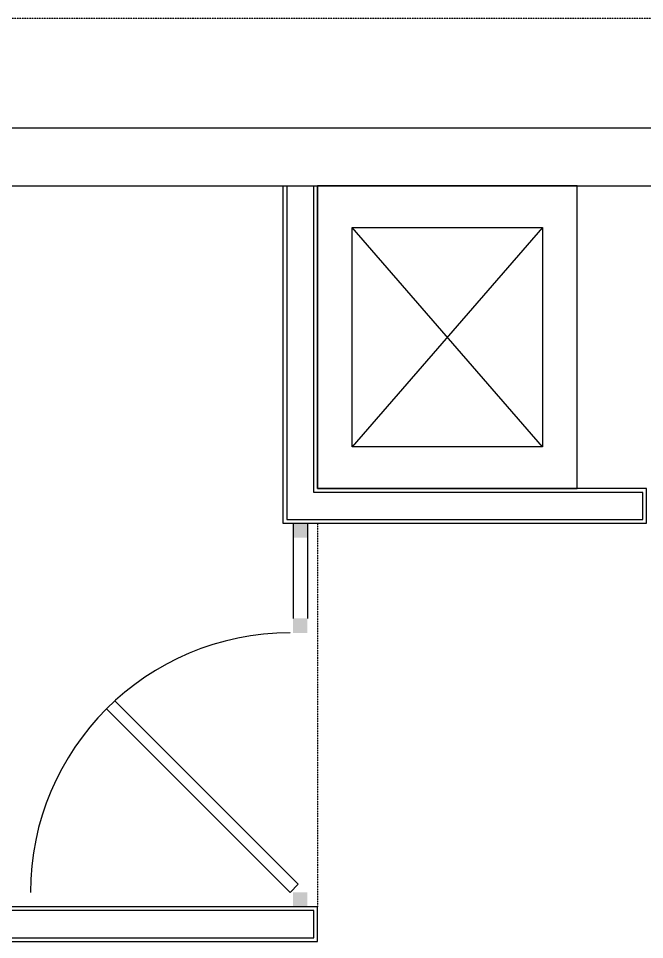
# Model space of a CAD drawing. Header units: millimetres. Extents: x -155 to 94595, y -3153 to 63413.
# Drawn here: x 2208 to 4378, y 59683 to 62877 of the extents above; entities that cross this region are included whole.
import ezdxf

# ---------------------------------------------------------------- set-up
doc = ezdxf.new("R2010")
doc.units = ezdxf.units.MM
for name, pattern in [('REFERENCIA CAMPECHE$0$63-BASE1-6$0$HIDDEN2', [0.1875, 0.125, -0.0625]), ('REFERENCIA CAMPECHE$0$SO-BASE1$0$HIDDEN2', [0.1875, 0.125, -0.0625]), ('TRATTEGGIATA2', [0.375, 0.25, -0.125])]:
    doc.linetypes.add(name, pattern=pattern)
for name, color, linetype in [('4', 251, 'Continuous'), ('5', 1, 'TRATTEGGIATA2'), ('door', 252, 'Continuous'), ('section', 2, 'Continuous'), ('wall', 5, 'Continuous')]:
    doc.layers.add(name, color=color, linetype=linetype)

msp = doc.modelspace()

# ---------------------------------------------------------------- linework, layer by layer
at = {"layer": '4'}
for points in [[(3244.86, 61246.989), (4144.86, 61246.989), (4144.86, 62296.989), (3244.86, 62296.989)], [(4024.86, 62151.989), (4024.86, 61391.989), (3364.86, 61391.989), (3364.86, 62151.989)]]:
    msp.add_lwpolyline(points, close=True, dxfattribs=at)
for points in [[(4024.86, 62151.989), (3364.86, 61391.989)], [(4024.86, 61391.989), (3364.86, 62151.989)]]:
    msp.add_lwpolyline(points, dxfattribs=at)
at = {"layer": '5', "linetype": 'REFERENCIA CAMPECHE$0$SO-BASE1$0$HIDDEN2'}
msp.add_line((94584.86, 62877.489), (204.86, 62877.489), dxfattribs=at)
at = {"layer": '5', "linetype": 'REFERENCIA CAMPECHE$0$63-BASE1-6$0$HIDDEN2'}
msp.add_line((3244.86, 61126.989), (3244.86, 59796.989), dxfattribs=at)
at = {"layer": 'door'}
for points in [[(3159.86, 61126.989), (3159.86, 60796.989)], [(3209.86, 61126.989), (3209.86, 60796.989)]]:
    msp.add_lwpolyline(points, dxfattribs=at)
msp.add_lwpolyline([(3149.86, 59846.989), (2513.463, 60483.385), (2541.748, 60511.67), (3178.144, 59875.274)], close=True, dxfattribs=at)
msp.add_arc((3149.86, 59846.989), 900, 90, 180, dxfattribs=at)
at = {"layer": 'section'}
for points in [[(3159.86, 61126.989), (3209.86, 61126.989), (3159.86, 61076.989), (3209.86, 61076.989)], [(3159.86, 61126.989), (3209.86, 61126.989), (3159.86, 61076.989), (3209.86, 61076.989)], [(3159.86, 61126.989), (3209.86, 61126.989), (3159.86, 61076.989), (3209.86, 61076.989)], [(3159.86, 61126.989), (3209.86, 61126.989), (3159.86, 61076.989), (3209.86, 61076.989)], [(3159.86, 60746.989), (3159.86, 60796.989), (3209.86, 60746.989), (3209.86, 60796.989)], [(3159.86, 60746.989), (3159.86, 60796.989), (3209.86, 60746.989), (3209.86, 60796.989)], [(3159.86, 59796.989), (3159.86, 59846.989), (3209.86, 59796.989), (3209.86, 59846.989)]]:
    msp.add_solid(points, dxfattribs=at)
at = {"layer": 'wall'}
msp.add_lwpolyline([(46553.266, 62496.989), (244.86, 62496.989), (244.86, 49625.191), (444.86, 49625.191), (444.86, 62296.989), (46553.266, 62296.989)], close=True, dxfattribs=at)
for points in [[(3124.86, 62296.989), (3124.86, 61126.989), (4384.86, 61126.989), (4384.86, 61246.989), (3244.86, 61246.989), (3244.86, 62296.989)], [(3137.86, 62296.989), (3137.86, 61139.989), (4371.86, 61139.989), (4371.86, 61233.989), (3231.86, 61233.989), (3231.86, 62296.989)], [(444.86, 59676.989), (3244.86, 59676.989), (3244.86, 59796.989), (444.86, 59796.989)], [(444.86, 59689.989), (3231.86, 59689.989), (3231.86, 59783.989), (444.86, 59783.989)]]:
    msp.add_lwpolyline(points, dxfattribs=at)

doc.saveas('drawing.dxf')
